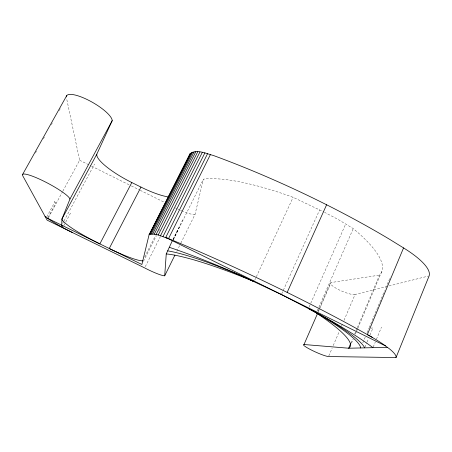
<?xml version="1.0" encoding="UTF-8"?>
<svg xmlns="http://www.w3.org/2000/svg" width="452" height="452" viewBox="0 0 452 452"><rect width="100%" height="100%" fill="white"/><g stroke="black" fill="none" stroke-linecap="round" stroke-linejoin="round"><path stroke-width="0.34" stroke-dasharray="2.26 1.69" d="M180.834 243.119L195.1 214.214L203.372 179.161A133.611 33.9 23.9 0 1 293.122 197.304L323.994 212.028M373.233 347.023L375.363 341.881M376.431 339.311L381.488 327.095M362.803 342.893L365.442 336.576M367.03 332.791L368.877 328.367M369.148 327.717L384.658 290.619M385.742 288.014L390.37 276.952M364.95 347.215L366.821 342.718M367.086 342.079L368.425 338.87M370.03 335.017L372.973 327.954L370.928 328.158M350.859 343.045L352.498 339.164M354.679 333.988L357.136 328.163M357.413 327.519L379.522 275.115A147.962 38.279 25.4 0 0 353.238 228.599L338.124 219.452L324.609 212.35M351.537 343.221L353.204 339.215M355.374 334.118L356.481 331.44M356.752 330.791L357.572 328.847M357.843 328.265L382.16 270.545M328.824 355.893L332.141 348.136M333.243 345.548L339.045 331.971M341.531 326.158L342.362 324.214M344.017 320.338L355.069 294.478L386.324 286.624M317.197 310.987L318.603 307.772M318.886 307.128L353.238 228.599M318.084 311.366L330.435 283.11M318.383 311.597L319.231 309.66M319.513 309.015L331.073 282.556L379.522 275.115M309.044 307.157L310.467 303.93M310.75 303.281L345.763 223.842M281.692 293.885L319.694 209.768M254.708 280.308L293.122 197.304M176.805 251.289L180.523 243.752M172.969 239.447L183.003 219.243M173.263 239.328L179.359 227.045M173.144 239.82L177.404 231.238M173.421 239.475L203.372 179.161M144.668 257.052L155.398 235.729M143.465 261.346L156.42 235.594M158.629 231.192L159.579 229.311M145.295 266.663L160.432 236.486M62.709 223.344L63.704 221.491M64.037 220.875L94.553 164.031M63.772 225.717L65.41 222.666M65.738 222.056L70.97 212.287M46.765 216.853L54.895 201.891L53.539 200.744M47.906 217.678L56.008 202.756L54.895 201.891M48.454 217.666L62.529 191.733M62.868 191.117L79.62 160.24L66.568 98.361M35.459 153.019L36.493 151.171M43.369 138.871L44.403 137.029M51.285 124.729L52.319 122.887M59.195 110.587L60.229 108.746M389.042 285.941L428.451 276.042M79.62 160.24L90.982 165.884M91.615 166.195L130.752 185.625M131.379 185.941L139.589 190.015M140.216 190.326L164.206 202.236M355.069 294.478A13.82 2.944 23.3 0 1 338.859 289.743A13.82 2.944 23.3 0 1 331.073 282.556M195.1 214.214A18.057 4.068 26.7 0 1 183.128 211.525M182.619 211.316A18.057 4.068 26.7 0 1 180.043 210.174M179.009 209.683A18.057 4.068 26.7 0 1 177.975 209.174M176.947 208.649A18.057 4.068 26.7 0 1 175.432 207.841"/><path stroke-width="0.68" d="M62.788 227.548L61.715 225.198L61.947 218.994L69.958 199.038A26.86 4.221 28 0 0 43.505 181.026A26.86 4.221 28 0 0 22.73 175.766L47.115 220.135L144.668 267.917A18.442 2.35 26.2 0 0 164.709 275.799L166.246 253.922L172.342 240.707M317.536 313.535L303.998 344.514A14.102 1.695 24.3 0 0 312.49 350.582A14.102 1.695 24.3 0 0 328.547 356.543L396.025 357.549L429.129 275.873A70.433 19.153 22.5 0 0 403.551 247.916L389.584 239.294A251.775 56.24 24.9 0 0 213.412 155.499C206.231 153.64 196.563 148.685 189.919 153.962L149.081 234.735L141.888 264.488L47.579 218.271M189.004 156.601L189.919 153.962M403.551 247.916L367.346 334.593A72.309 11.17 23.9 0 1 383.629 344.543L389.409 348.814A72.309 11.17 23.9 0 1 396.025 357.549M350.588 343.695L348.678 348.221L303.998 344.514M287.167 292.421L326.615 204.773M96.813 154.183A40.002 9.351 27.9 0 0 131.809 182.54L99.864 243.894A40.9 5.407 26.9 0 1 61.947 218.994L96.813 154.183L112.209 120.633A26.143 7.221 29.9 0 0 89.157 100.547A26.143 7.221 29.9 0 0 66.342 96.914M164.709 275.799L174.941 255.064M210.462 154.477L168.534 238.611C162.415 236.967 155.398 232.43 149.081 234.735M162.991 236.582L204.892 152.883M165.686 237.532L207.609 153.601M156.07 234.588L197.767 151.736M158.16 235.102L199.942 151.951M160.477 235.769L202.326 152.33M149.539 234.334L190.552 153.2M150.284 234.074L191.462 152.584M151.318 233.972L192.648 152.126M152.635 234.017L194.106 151.827M154.222 234.226L195.812 151.697M168.427 196.948A39.143 9.176 27.6 0 1 140.973 187.094L109.248 248.493A40.025 5.305 26.8 0 0 142.775 260.815M69.958 199.038L112.209 120.633M22.6 174.449L66.704 95.66M387.494 347.334L348.678 348.221A151.629 22.244 25.5 0 0 316.349 312.92L308.473 308.45A108.051 16.04 24.8 0 1 364.679 347.854M385.601 345.944L165.918 237.537L171.494 239.809A257.386 32.521 25.2 0 1 352.679 326.417L372.228 337.316M131.809 182.54L140.973 187.094M45.042 216.361L48.07 218.627A31.47 3.972 27.2 0 0 61.506 226.847L64.15 228.288A31.47 3.972 27.2 0 0 72.286 232.464M169.297 247.306A154.804 21.662 25 0 1 241.758 275.94L281.404 294.529L318.519 313.812A154.804 21.662 25 0 1 372.968 347.667M167.664 250.854A110.068 16.385 25 0 1 254.12 281.585A136.888 19.69 24.7 0 0 166.246 253.922M316.349 312.92A114.842 17.018 25 0 1 360.69 347.95"/></g></svg>
